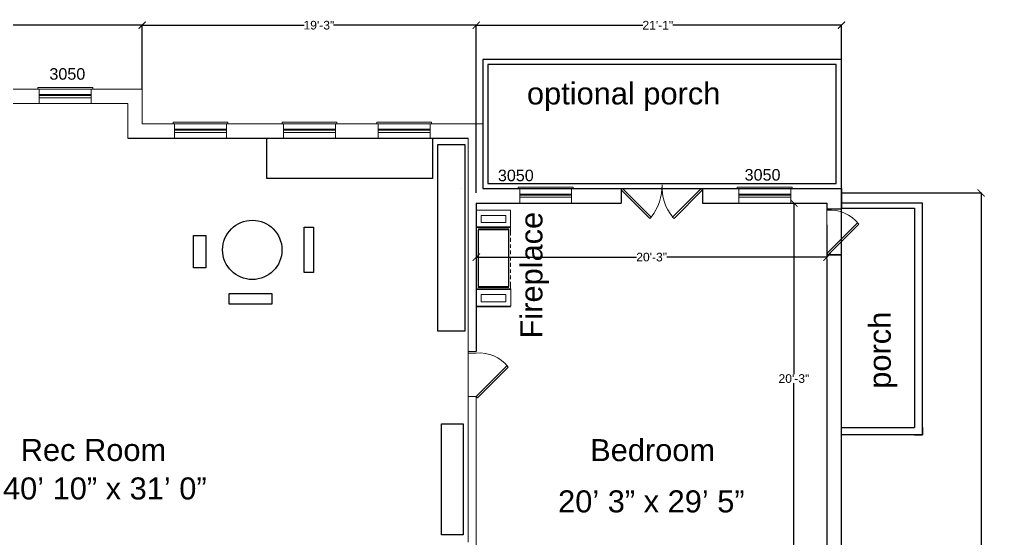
# Model space of a CAD drawing. Header units: inches. Extents: x 38 to 8673, y 1 to 7200.
# Drawn here: x 1551 to 2228, y 3793 to 4152 of the extents above; entities that cross this region are included whole.
import ezdxf

# ---------------------------------------------------------------- set-up
doc = ezdxf.new("R2010")
doc.units = ezdxf.units.IN
doc.header["$MEASUREMENT"] = 0
doc.layers.add('PDF_Layer 2', color=7, linetype='Continuous', true_color=0x221f1f)
doc.styles.add('PDF Arial', font='arial.ttf')
doc.styles.get("Standard").update_dxf_attribs({"font": 'arial.ttf'})
doc.dimstyles.get("Standard").update_dxf_attribs({"dimtxt": 6, "dimasz": 5, "dimexe": 0.18, "dimexo": 0.0625, "dimgap": 0.09, "dimtad": 0, "dimtih": 1, "dimtoh": 1, "dimdec": 0, "dimzin": 0, "dimdsep": 46, "dimlunit": 4, "dimtxsty": 'Standard', "dimblk": 'ARCHTICK', "dimcen": 0.09, "dimclrd": 3, "dimclre": 3, "dimclrt": 1, "dimadec": 0, "dimazin": 0, "dimtfac": 1, "dimtdec": 0, "dimtofl": 0, "dimtmove": 0, "dimatfit": 3, "dimfxl": 100, "dimtolj": 1, "dimtzin": 0, "dimarcsym": 0})

# ---------------------------------------------------------------- blocks, each defined once
blk = doc.blocks.new('_ArchTick')
at = {"color": 0, "linetype": 'ByBlock', "const_width": 0.15}
blk.add_lwpolyline([(-0.5, -0.5), (0.5, 0.5)], dxfattribs=at)
blk = doc.blocks.new('*D116')
at = {"layer": 'Defpoints', "color": 0, "transparency": 16777216}
for p in [(1867.05, 4024.98), (2110.01, 4009.98), (2110.01, 3987.5)]:
    blk.add_point(p, dxfattribs=at)
at = {"layer": 'PDF_Layer 2', "color": 3, "lineweight": -2, "transparency": 16777216}
for p, q in [((1867.05, 4024.92), (1867.05, 3987.32)), ((2110.01, 4009.92), (2110.01, 3987.32)), ((1867.05, 3987.5), (1978.08, 3987.5)), ((2110.01, 3987.5), (1998.97, 3987.5))]:
    blk.add_line(p, q, dxfattribs=at)
at = {"layer": 'PDF_Layer 2', "color": 3, "lineweight": -2, "transparency": 16777216, "xscale": 5, "yscale": 5, "zscale": 5, "rotation": 180}
blk.add_blockref('_ArchTick', (1867.05, 3987.5), dxfattribs=at)
at = {"layer": 'PDF_Layer 2', "color": 3, "lineweight": -2, "transparency": 16777216, "xscale": 5, "yscale": 5, "zscale": 5}
blk.add_blockref('_ArchTick', (2110.01, 3987.5), dxfattribs=at)
at = {"layer": 'PDF_Layer 2', "color": 1, "transparency": 16777216, "insert": (1988.53, 3987.5), "char_height": 6, "attachment_point": 5}
blk.add_mtext('\\A1;20\'-3"', dxfattribs=at)
blk = doc.blocks.new('*D119')
at = {"layer": 'Defpoints', "color": 0, "transparency": 16777216}
for p in [(2048.91, 4024.98), (2087.1, 4024.98), (2048.91, 3781.63)]:
    blk.add_point(p, dxfattribs=at)
at = {"layer": 'PDF_Layer 2', "color": 3, "lineweight": -2, "transparency": 16777216}
for p, q in [((2048.97, 4024.98), (2087.28, 4024.98)), ((2087.1, 4024.98), (2087.1, 3906.46)), ((2087.1, 3781.63), (2087.1, 3900.15)), ((2048.97, 3781.63), (2087.28, 3781.63))]:
    blk.add_line(p, q, dxfattribs=at)
at = {"layer": 'PDF_Layer 2', "color": 3, "lineweight": -2, "transparency": 16777216, "xscale": 5, "yscale": 5, "zscale": 5}
for p, rotation in [((2087.1, 4024.98), 90), ((2087.1, 3781.63), 270)]:
    blk.add_blockref('_ArchTick', p, dxfattribs=dict(at, rotation=rotation))
at = {"layer": 'PDF_Layer 2', "color": 1, "transparency": 16777216, "insert": (2087.1, 3903.31), "char_height": 6, "attachment_point": 5}
blk.add_mtext('\\A1;20\'-3"', dxfattribs=at)
blk = doc.blocks.new('*D114')
at = {"layer": 'Defpoints', "color": 0, "transparency": 16777216}
for p in [(2120.03, 4031.98), (2216.78, 4031.98), (2120.03, 3533)]:
    blk.add_point(p, dxfattribs=at)
at = {"layer": 'PDF_Layer 2', "color": 3, "lineweight": -2, "transparency": 16777216}
for p, q in [((2120.09, 4031.98), (2216.96, 4031.98)), ((2216.78, 4031.98), (2216.78, 3785.59)), ((2216.78, 3533), (2216.78, 3779.39)), ((2120.09, 3533), (2216.96, 3533))]:
    blk.add_line(p, q, dxfattribs=at)
at = {"layer": 'PDF_Layer 2', "color": 3, "lineweight": -2, "transparency": 16777216, "xscale": 5, "yscale": 5, "zscale": 5}
for p, rotation in [((2216.78, 4031.98), 90), ((2216.78, 3533), 270)]:
    blk.add_blockref('_ArchTick', p, dxfattribs=dict(at, rotation=rotation))
at = {"layer": 'PDF_Layer 2', "color": 1, "transparency": 16777216, "insert": (2216.78, 3782.49), "char_height": 6, "attachment_point": 5}
blk.add_mtext('\\A1;41\'-7"', dxfattribs=at)
blk = doc.blocks.new('*D128')
at = {"layer": 'Defpoints', "color": 0, "transparency": 16777216}
for p in [(1635.55, 4148.24), (1354.97, 4103.98), (1635.55, 4103.98)]:
    blk.add_point(p, dxfattribs=at)
at = {"layer": 'PDF_Layer 2', "color": 3, "lineweight": -2, "transparency": 16777216}
for p, q in [((1354.97, 4104.05), (1354.97, 4148.42)), ((1354.97, 4148.24), (1491.16, 4148.24)), ((1635.55, 4148.24), (1512.05, 4148.24)), ((1635.55, 4104.05), (1635.55, 4148.42))]:
    blk.add_line(p, q, dxfattribs=at)
at = {"layer": 'PDF_Layer 2', "color": 3, "lineweight": -2, "transparency": 16777216, "xscale": 5, "yscale": 5, "zscale": 5, "rotation": 180}
blk.add_blockref('_ArchTick', (1354.97, 4148.24), dxfattribs=at)
at = {"layer": 'PDF_Layer 2', "color": 3, "lineweight": -2, "transparency": 16777216, "xscale": 5, "yscale": 5, "zscale": 5}
blk.add_blockref('_ArchTick', (1635.55, 4148.24), dxfattribs=at)
at = {"layer": 'PDF_Layer 2', "color": 1, "transparency": 16777216, "insert": (1501.61, 4148.24), "char_height": 6, "attachment_point": 5}
blk.add_mtext('\\A1;23\'-5"', dxfattribs=at)
blk = doc.blocks.new('*D129')
at = {"layer": 'Defpoints', "color": 0, "transparency": 16777216}
for p in [(1867.05, 4148.24), (1635.55, 4103.98), (1867.05, 4079.98)]:
    blk.add_point(p, dxfattribs=at)
at = {"layer": 'PDF_Layer 2', "color": 3, "lineweight": -2, "transparency": 16777216}
for p, q in [((1635.55, 4104.05), (1635.55, 4148.42)), ((1635.55, 4148.24), (1747.88, 4148.24)), ((1867.05, 4148.24), (1768.11, 4148.24)), ((1867.05, 4080.05), (1867.05, 4148.42))]:
    blk.add_line(p, q, dxfattribs=at)
at = {"layer": 'PDF_Layer 2', "color": 3, "lineweight": -2, "transparency": 16777216, "xscale": 5, "yscale": 5, "zscale": 5, "rotation": 180}
blk.add_blockref('_ArchTick', (1635.55, 4148.24), dxfattribs=at)
at = {"layer": 'PDF_Layer 2', "color": 3, "lineweight": -2, "transparency": 16777216, "xscale": 5, "yscale": 5, "zscale": 5}
blk.add_blockref('_ArchTick', (1867.05, 4148.24), dxfattribs=at)
at = {"layer": 'PDF_Layer 2', "color": 1, "transparency": 16777216, "insert": (1757.99, 4148.24), "char_height": 6, "attachment_point": 5}
blk.add_mtext('\\A1;19\'-3"', dxfattribs=at)
blk = doc.blocks.new('*D130')
at = {"layer": 'Defpoints', "color": 0, "transparency": 16777216}
for p in [(2120.03, 4148.24), (1867.05, 4031.98), (2120.03, 4031.98)]:
    blk.add_point(p, dxfattribs=at)
at = {"layer": 'PDF_Layer 2', "color": 3, "lineweight": -2, "transparency": 16777216}
for p, q in [((1867.05, 4032.05), (1867.05, 4148.42)), ((1867.05, 4148.24), (1982.35, 4148.24)), ((2120.03, 4148.24), (2003.24, 4148.24)), ((2120.03, 4032.05), (2120.03, 4148.42))]:
    blk.add_line(p, q, dxfattribs=at)
at = {"layer": 'PDF_Layer 2', "color": 3, "lineweight": -2, "transparency": 16777216, "xscale": 5, "yscale": 5, "zscale": 5, "rotation": 180}
blk.add_blockref('_ArchTick', (1867.05, 4148.24), dxfattribs=at)
at = {"layer": 'PDF_Layer 2', "color": 3, "lineweight": -2, "transparency": 16777216, "xscale": 5, "yscale": 5, "zscale": 5}
blk.add_blockref('_ArchTick', (2120.03, 4148.24), dxfattribs=at)
at = {"layer": 'PDF_Layer 2', "color": 1, "transparency": 16777216, "insert": (1992.8, 4148.24), "char_height": 6, "attachment_point": 5}
blk.add_mtext('\\A1;21\'-1"', dxfattribs=at)

msp = doc.modelspace()

# ---------------------------------------------------------------- linework, layer by layer
at = {"color": 18, "true_color": 0x000000}
for p, q in [((1625.55, 4069.98), (1861.53, 4069.98)), ((2120.03, 3532.98), (2120.01, 4039.1)), ((1857.05, 4034.98), (1857.05, 4034.98)), ((1871.53, 4034.98), (1967.46, 4034.98)), ((1967.46, 4035.21), (1967.46, 4024.98)), ((2023.85, 4034.98), (2023.85, 4024.98)), ((2023.85, 4034.98), (2120.03, 4034.98)), ((2120.03, 4034.98), (2120.01, 4020.96)), ((1867.05, 4024.98), (1867.05, 3922.02)), ((1867.05, 4024.98), (1967.46, 4024.98)), ((2023.85, 4024.98), (2110.01, 4024.98)), ((2110.01, 4024.98), (2110.01, 4020.96)), ((2110.01, 4020.96), (2120.01, 4020.96)), ((2110.01, 4020.96), (2120.01, 4020.96)), ((2110.01, 3989.1), (2120.01, 3989.1)), ((2120.01, 3989.1), (2110.01, 3989.1)), ((2110.01, 3986.1), (2110.01, 3668.89))]:
    msp.add_line(p, q, dxfattribs=at)
for points in [[(1871.53, 4034.98), (2120.03, 4034.98), (2120.03, 4124.54), (1871.53, 4124.54)], [(1875.13, 4038.59), (2116.42, 4038.59), (2116.42, 4120.93), (1875.13, 4120.93)], [(1721.83, 4069.98), (1836.67, 4069.98), (1836.67, 4042), (1721.83, 4042)], [(1859.12, 3936.22), (1840.34, 3936.22), (1840.34, 4065.59), (1859.12, 4065.59)], [(1747.85, 4008.2), (1754.27, 4008.2), (1754.27, 3976.95), (1747.85, 3976.95)], [(1671.05, 4002.46), (1679.58, 4002.46), (1679.58, 3980.13), (1671.05, 3980.13)], [(1695.83, 3962.27), (1725.49, 3962.27), (1725.49, 3954.97), (1695.83, 3954.97)], [(1858.06, 3795.02), (1842.87, 3795.02), (1842.87, 3871.95), (1858.06, 3871.95)]]:
    msp.add_lwpolyline(points, close=True, dxfattribs=at)
for points in [[(2176.07, 4021.38), (2176.07, 4024.98), (2120.01, 4024.98), (2120.01, 4021.38), (2170.54, 4021.38)], [(2170.54, 3864.35), (2176.07, 3864.35), (2176.07, 4024.98), (2170.54, 4024.98)], [(2170.54, 4021.38), (2170.54, 3869.38)], [(2176.07, 3869.38), (2176.07, 3864.35), (2120.01, 3864.35), (2120.01, 3869.38), (2170.54, 3869.38)]]:
    msp.add_lwpolyline(points, dxfattribs=at)
msp.add_circle((1711.88, 3992.54), 20.55, dxfattribs=at)
at = {"layer": 'PDF_Layer 2', "color": 18, "lineweight": 0, "true_color": 0x000000}
for p, q in [((1564.25, 4103.98), (1564.25, 4093.98)), ((1600.25, 4103.98), (1600.25, 4093.98)), ((1657.93, 4079.98), (1657.93, 4069.98)), ((1693.93, 4079.98), (1693.93, 4069.98)), ((1733.42, 4079.98), (1733.42, 4069.98)), ((1769.42, 4079.98), (1769.42, 4069.98)), ((1799.07, 4079.98), (1799.07, 4069.98)), ((1835.07, 4079.98), (1835.07, 4069.98)), ((1897.11, 4034.98), (1897.11, 4024.98)), ((1933.11, 4034.98), (1933.11, 4024.98)), ((2048.91, 4034.98), (2048.91, 4024.98)), ((2084.91, 4034.98), (2084.91, 4024.98))]:
    msp.add_line(p, q, dxfattribs=at)
for points in [[(1625.55, 4103.98), (1527.53, 4103.98)], [(1635.55, 4103.98), (1527.55, 4103.99)], [(1601.29, 4103.98), (1601.29, 4105.02), (1563.29, 4105.02), (1563.29, 4103.98)], [(1564.25, 4097.98), (1564.25, 4103.98)], [(1600.25, 4100.22), (1564.25, 4100.22)], [(1600.25, 4099.5), (1564.25, 4099.5)], [(1600.25, 4097.98), (1600.25, 4103.98)], [(1635.55, 4079.98), (1635.55, 4103.98)], [(1625.55, 4093.98), (1527.53, 4093.98)], [(1600.25, 4097.98), (1564.25, 4097.98)], [(1625.55, 4069.98), (1625.55, 4093.98)], [(1871.53, 4034.98), (1871.53, 4079.98), (1635.55, 4079.98)], [(1694.97, 4079.98), (1694.97, 4081.02), (1656.97, 4081.02), (1656.97, 4079.98)], [(1657.93, 4073.98), (1657.93, 4079.98)], [(1693.93, 4073.98), (1693.93, 4079.98)], [(1770.46, 4079.98), (1770.46, 4081.02), (1732.46, 4081.02), (1732.46, 4079.98)], [(1733.42, 4073.98), (1733.42, 4079.98)], [(1769.42, 4073.98), (1769.42, 4079.98)], [(1836.11, 4079.98), (1836.11, 4081.02), (1798.11, 4081.02), (1798.11, 4079.98)], [(1799.07, 4073.98), (1799.07, 4079.98)], [(1835.07, 4073.98), (1835.07, 4079.98)], [(1693.93, 4076.22), (1657.93, 4076.22)], [(1693.93, 4075.5), (1657.93, 4075.5)], [(1693.93, 4073.98), (1657.93, 4073.98)], [(1769.42, 4076.22), (1733.42, 4076.22)], [(1769.42, 4075.5), (1733.42, 4075.5)], [(1769.42, 4073.98), (1733.42, 4073.98)], [(1835.07, 4076.22), (1799.07, 4076.22)], [(1835.07, 4075.5), (1799.07, 4075.5)], [(1835.07, 4073.98), (1799.07, 4073.98)], [(1861.53, 3872.02), (1861.53, 4070.02), (1861.53, 4070.02)], [(1896.07, 4034.98), (1896.07, 4036.02), (1934.07, 4036.02), (1934.07, 4034.98)], [(1897.11, 4028.98), (1897.11, 4034.98)], [(1897.11, 4031.22), (1933.11, 4031.22)], [(1933.11, 4028.98), (1933.11, 4034.98)], [(2085.87, 4034.98), (2085.87, 4036.02), (2047.87, 4036.02), (2047.87, 4034.98)], [(2048.91, 4028.98), (2048.91, 4034.98)], [(2084.91, 4031.22), (2048.91, 4031.22)], [(2084.91, 4028.98), (2084.91, 4034.98)], [(1897.11, 4030.5), (1933.11, 4030.5)], [(1897.11, 4028.98), (1933.11, 4028.98)], [(2084.91, 4030.5), (2048.91, 4030.5)], [(2084.91, 4028.98), (2048.91, 4028.98)], [(1885.42, 4019.98), (1866.86, 4019.98), (1885.42, 4019.98)], [(1872.38, 4019.98), (1866.86, 4019.98), (1890.86, 4019.98), (1890.46, 4019.98), (1890.86, 4019.98), (1890.86, 4007.98), (1866.86, 4007.98), (1866.86, 4019.98), (1890.86, 4019.98)], [(1867.05, 4019.98), (1867.05, 4008.54), (1890.86, 4008.54), (1867.05, 4008.54)], [(2110.01, 3884.5), (2110, 4020.96), (2110.01, 3884.5)], [(1866.86, 4007.98), (1890.86, 4007.98), (1890.86, 4002.54)], [(1867.05, 4003.18), (1867.05, 4008.54), (1871.61, 4008.54)], [(1867.05, 3998.7), (1867.05, 4001.34)], [(1890.86, 4000.78), (1890.86, 3998.14)], [(1867.05, 3994.54), (1867.05, 3996.94)], [(1867.05, 3990.06), (1867.05, 3992.7)], [(1890.86, 3996.3), (1890.86, 3993.89)], [(1890.86, 3992.14), (1890.86, 3989.5)], [(1867.05, 3985.9), (1867.05, 3988.3)], [(1867.05, 3981.42), (1867.05, 3984.06)], [(1890.86, 3987.66), (1890.86, 3985.25)], [(1890.86, 3983.5), (1890.86, 3980.86)], [(2110.01, 3986.98), (2110.01, 3884.5)], [(1867.05, 3977.26), (1867.05, 3979.66)], [(1890.86, 3979.02), (1890.86, 3976.61)], [(1867.05, 3972.78), (1867.05, 3975.42)], [(1891.05, 3965.58), (1867.05, 3965.58), (1867.05, 3971.02)], [(1890.86, 3970.38), (1890.86, 3965.02), (1886.3, 3965.02)], [(1890.86, 3974.86), (1890.86, 3972.22)], [(1890.86, 3965.02), (1866.86, 3965.02)], [(1891.05, 3953.58), (1867.05, 3953.58), (1867.45, 3953.58), (1867.05, 3953.58), (1867.05, 3965.58), (1891.05, 3965.58), (1891.05, 3953.58), (1867.05, 3953.58)], [(1875.9, 3965.02), (1873.26, 3965.02)], [(1880.06, 3965.02), (1877.66, 3965.02)], [(1884.54, 3965.02), (1881.9, 3965.02)], [(1861.34, 3958.3), (1861.73, 3958.3)], [(1861.53, 3960.02), (1861.53, 3959.54)], [(1872.38, 3953.02), (1866.86, 3953.02)], [(1885.42, 3953.02), (1866.86, 3953.02), (1885.42, 3953.02)], [(1890.86, 3953.02), (1866.86, 3953.02), (1890.86, 3953.02)], [(1867.05, 3922.02), (1861.53, 3922.02), (1867.05, 3922.02)], [(1861.53, 3920.98), (1867.05, 3920.98)], [(1867.05, 3878.5), (1867.05, 3890.98), (1861.53, 3890.98), (1861.53, 3878.5)], [(1861.53, 3890.98), (1867.05, 3890.98)], [(1861.53, 3879.46), (1861.53, 3890.02)], [(1867.05, 3879.46), (1867.05, 3890.02)], [(1861.53, 3790.02), (1861.53, 3880.84)]]:
    msp.add_lwpolyline(points, dxfattribs=at)
for points in [[(1988.2, 4015.16), (1968.36, 4035), (1967.48, 4034.12), (1987.24, 4014.28)], [(2003.08, 4015.16), (2022.92, 4035), (2023.8, 4034.12), (2004.04, 4014.28)], [(1870.38, 4011.5), (1870.38, 4016.46), (1887.42, 4016.46), (1887.42, 4011.5)], [(1870.38, 4011.5), (1870.38, 4016.46), (1887.42, 4016.46), (1887.42, 4011.5)], [(2110.89, 3989.1), (2132.09, 4010.3), (2131.2, 4011.18), (2110.01, 3989.98)], [(1889.42, 4006.46), (1889.42, 3966.46), (1868.38, 3966.46), (1868.38, 4006.46)], [(1868.49, 3967.1), (1868.49, 4007.1), (1889.53, 4007.1), (1889.53, 3967.1)], [(2110.01, 3968.5), (2110.01, 3947.54)], [(1870.38, 3961.5), (1870.38, 3956.46), (1887.42, 3956.46), (1887.42, 3961.5)], [(1870.38, 3961.5), (1870.38, 3956.46), (1887.42, 3956.46), (1887.42, 3961.5)], [(1867.93, 3890.1), (1889.13, 3911.3), (1888.25, 3912.18), (1867.05, 3890.98)], [(1867.05, 3663.01), (1867.05, 3880.84), (1867.05, 3844.51), (1867.05, 3880.84)], [(1867.05, 3663.01), (1867.05, 3879.56), (1867.05, 3844.66), (1867.05, 3879.56)]]:
    msp.add_lwpolyline(points, close=True, dxfattribs=at)
for centre, radius, start, end in [((1960.84, 4036.98), 34.94, 321.5032, 0.94767), ((2028.75, 4036), 33.01, 177.29739, 218.99566), ((2112.28, 3995.38), 24.76, 37.21623, 95.46023), ((1869.32, 3896.38), 24.76, 37.21623, 95.46023)]:
    msp.add_arc(centre, radius, start, end, dxfattribs=at)

# ---------------------------------------------------------------- texts
at = {"layer": 'PDF_Layer 2', "color": 18, "lineweight": 0, "true_color": 0x000000, "attachment_point": 7, "style": 'PDF Arial'}
for s, insert, char_height in [('3050', (1571.29, 4110.37), 8), ('optional porch', (1902.13, 4088.74), 15.2708), ('3050', (1882, 4040.02), 8), ('3050', (2052.94, 4040.45), 8), ('Bedroom', (1945.92, 3845.89), 15.271), ('Rec Room', (1551.44, 3846), 15.271), ('40’ 10” x 31’ 0”', (1539.14, 3819.33), 15.2708), ('20’ 3” x 29’ 5”', (1923.71, 3810.36), 15.2708)]:
    msp.add_mtext(s, dxfattribs=dict(at, insert=insert, char_height=char_height))
at = {"layer": 'PDF_Layer 2', "color": 18, "lineweight": 0, "true_color": 0x000000, "char_height": 15.271, "attachment_point": 7, "rotation": 90, "style": 'PDF Arial'}
for s, insert in [(' Fireplace', (1917.46, 3925.24)), ('porch', (2158.78, 3896.29))]:
    msp.add_mtext(s, dxfattribs=dict(at, insert=insert))

# ---------------------------------------------------------------- dimensions: what is measured, and where the dimension line sits
at = {"layer": 'PDF_Layer 2', "color": 18, "true_color": 0x000000}
for base, p1, p2, picture, middle in [((1635.55, 4148.24), (1354.97, 4103.98), (1635.55, 4103.98), '*D128', (1501.61, 4148.24)), ((1867.0466, 4148.2409), (1635.5533, 4103.9845), (1867.0466, 4079.985), '*D129', (1757.9924, 4148.2409)), ((2120.03, 4148.24), (1867.05, 4031.98), (2120.03, 4031.98), '*D130', (1992.8, 4148.24))]:
    dim = msp.add_linear_dim(base=base, p1=p1, p2=p2, dimstyle='Standard', dxfattribs=at)
    dim.commit()
    dim.dimension.update_dxf_attribs({"geometry": picture, "text_midpoint": middle, "dimtype": 160})
for base, p1, p2, picture, middle in [((2216.78, 4031.98), (2120.03, 3533), (2120.03, 4031.98), '*D114', (2216.78, 3782.49)), ((2087.1, 4024.98), (2048.91, 3781.63), (2048.91, 4024.98), '*D119', (2087.1, 3903.31))]:
    dim = msp.add_linear_dim(base=base, p1=p1, p2=p2, angle=90, dimstyle='Standard', dxfattribs=at)
    dim.commit()
    dim.dimension.update_dxf_attribs({"geometry": picture, "text_midpoint": middle})
dim = msp.add_linear_dim(base=(2110.01, 3987.5), p1=(1867.05, 4024.98), p2=(2110.01, 4009.98), dimstyle='Standard', dxfattribs=at)
dim.commit()
dim.dimension.update_dxf_attribs({"geometry": '*D116', "text_midpoint": (1988.53, 3987.5)})

doc.saveas('drawing.dxf')
